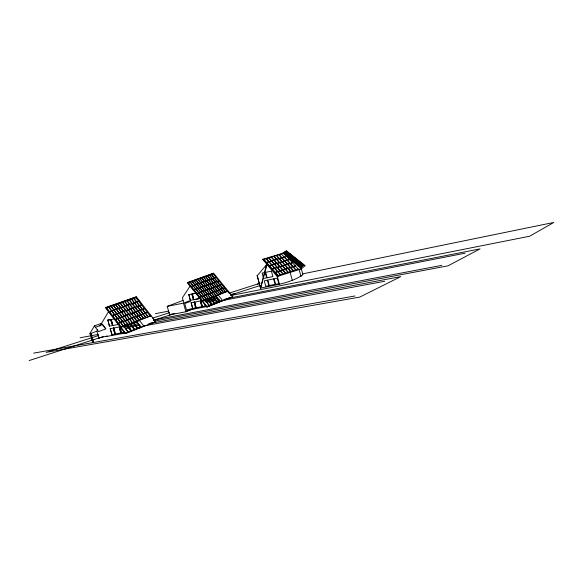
<?xml version="1.0" encoding="UTF-8"?>
<svg xmlns="http://www.w3.org/2000/svg" width="583" height="583" viewBox="0 0 583 583"><rect width="100%" height="100%" fill="white"/><g stroke="black" fill="none" stroke-linecap="round" stroke-linejoin="round"><path stroke-width="0.87" d="M260.565 288.126L257.154 275.577L260.565 288.126L266.38 264.915L267.313 263.56L260.565 288.126C274.812 284.992 290.764 283.221 302.905 274.731L301.338 268.843M94.402 325.904L98.549 331.61L105.778 328.892L101.537 323.332L94.402 325.904L89.658 333.899L96.858 331.21L97.718 329.767M99.882 326.152L108.518 311.73M105.793 307.467L105.574 307.809L125.265 333.6L125.746 333.527L105.793 307.467L136.349 296.842L155.77 321.758L125.265 333.6M190.284 285.816L182.377 297.796L183.601 302.052M106.427 307.511L136.349 296.842M187.354 282.719L213.604 273.208L232.748 296.747L206.776 307.022L187.354 282.719L213.604 273.208M123.953 326.669L126.985 325.314L131.095 331.159L128.289 332.259L123.953 326.669L126.985 325.314M131.088 330.204L127.488 325.095L130.279 324.031L134.746 329.701L137.705 328.36M127.305 325.336L130.279 324.031M133.398 322.851L130.432 324.163L133.398 322.851L137.88 328.528L140.612 327.464L136.524 321.714L133.58 323.018L136.524 321.714M128.289 332.259L124.164 326.393M136.823 321.634L139.548 320.599L143.826 326.065L141.115 327.121L136.852 321.605M127.488 325.095L131.627 330.896L134.593 329.57M134.746 329.701L130.636 323.908M137.88 328.528L140.809 327.201M206.674 302.555L205.07 300.58L207.679 299.378L211.942 304.625L209.341 305.849L207.737 303.874M205.07 300.58L207.679 299.378M207.912 299.422L210.47 298.263L214.529 303.721L212.176 304.661L207.912 299.422L210.47 298.263M214.814 303.626L217.364 302.439L214.814 303.626L210.776 298.161L213.123 297.243L217.481 302.621L220.01 301.44L215.783 296.266L213.24 297.425M210.565 298.416L213.123 297.243M214.019 297.126L215.783 296.266M222.589 300.42L220.265 301.375L216.06 296.171M209.341 305.849L211.942 304.625M216.031 296.2L218.37 295.268M212.176 304.661L214.726 303.481M217.481 302.621L220.01 301.44M257.249 275.715L266.38 264.915M304.975 265.615L301.484 268.858L277.224 276.488L262.649 259.369L283.01 253.211L286.442 250.894L304.975 265.615L304.209 265.775M301.571 266.701L303.415 265.09L300.216 262.554L299.13 263.472L302.358 266.037M298.314 264.223L297.971 264.507L301.236 267.101L301.564 266.803L298.321 264.114L299.064 263.509L302.293 266.067M297.986 263.837L300.238 261.935L297.053 259.406L295.166 260.944L298.401 263.509M294.728 261.359L293.927 261.956L297.199 264.551L297.534 264.259L294.277 261.672M294.422 261.009L296.383 259.493L293.191 256.957L292.039 257.824L295.26 260.39M291.165 258.531L290.808 258.801L294.058 261.388M290.895 258.211L292.914 256.746L289.722 254.21L287.652 255.638L290.881 258.313L290.523 258.59L287.266 256.003L287.638 255.733M287.368 255.427L289.445 254.006L286.253 251.47L284.132 252.854L287.353 255.529L286.989 255.791L283.732 253.211L284.11 252.949M282.42 253.343L286.442 250.894M206.426 306.636L220.534 301.01M223.857 299.684L226.342 298.693M206.776 307.022L232.748 296.747M202.352 306.673L200.734 300.879L202.352 306.673L205.566 306.031L205.107 304.37M201.922 306.651L200.333 300.937L201.922 306.651L196.121 307.795L194.678 302.06L196.121 307.795M192.594 308.589L195.859 307.919L192.594 308.589L191.195 302.766L192.798 308.509M192.55 308.808L186.815 311.067L184.716 303.568L190.473 301.375M182.938 300.456L167.219 306.374L169.624 314.878L185.904 311.767L193.388 308.808M127.91 332.055L140.612 327.085M148.228 324.104L150.771 323.113M206.156 302.351L216.876 298.146M169.624 314.878L172.138 313.902M204.903 301.149L215.725 296.929M114.873 334.205L113.379 328.076L110.172 328.725L111.907 334.744L114.873 334.205L113.379 328.076M187.595 282.383L202.571 301.141L228.179 291.187M120.994 332.937L119.275 326.946L120.994 332.937L115.332 334.008L113.78 327.989L115.332 334.008M121.504 332.937C118.983 316.963 118.16 337.266 124.529 332.383M195.626 307.095L194.248 302.162L195.655 307.999M96.858 331.21L98.833 338.045L107.272 335.99M125.556 328.936L131.146 326.779L140.066 325.117M92.573 341.959L93.448 341.725L91.101 333.622L90.219 333.855L92.573 341.959L93.098 341.864L90.744 333.753L91.101 333.622M111.907 334.744L115.121 334.11M98.833 338.045L100.531 337.389M125.476 328.389L138.018 323.558M123.72 327.289L137.304 322.093M196.347 293.14L192.193 294.021L193.782 299.713L199.554 298.532L198.876 296.077M190.313 300.376L188.885 294.648L190.313 300.376L193.483 299.713L191.894 294.021L188.724 294.707M167.219 306.374L183.477 303.124L189.431 300.857M120.98 327.369L151.128 315.877M193.483 299.713L191.894 294.021M193.782 299.713L199.554 298.532M110.172 328.725L112.147 334.649M118.298 324.476L112.803 325.525L111.229 319.506L112.803 325.525M109.436 326.137L107.906 320.125L109.436 326.137L112.548 325.511L110.646 319.615L107.724 320.191M90.219 333.855L90.569 333.724L92.923 341.82L93.448 341.725M95.372 327.369L102.579 324.563L105.778 328.892M110.646 319.615L112.3 324.658M29.15 360.556L103.206 336.61M229.192 293.132L259.734 283.316M152.454 318.165L169.587 312.648M98.644 335.502L46.181 352.38L359.798 297.082L400.769 276.626L149.7 323.514M230.555 295.056L260.521 285.371M153.329 320.38L174.856 313.421M262.649 259.369L263.341 259.209L278.135 276.298L277.224 276.488M300.697 269.018L301.484 268.858L283.01 253.211M192.193 294.021L196.231 293.183M302.555 273.901L553.85 222.444L529.619 236.239L230.788 295.537M257.365 284.074L260.018 283.535M230.402 294.561L234.781 293.686M190.991 302.847L194.248 302.162M194.54 302.118L200.333 300.937M200.734 300.879L202.396 300.529M107.906 320.125L110.828 319.55M111.091 319.564L114.363 318.886M207.876 301.987L219.252 299.749M228.82 297.869L230.445 297.549M227.275 298.511L480.042 248.883L448.065 265.819L154.568 321.073M155.355 313.698L168.458 311.14M218.035 301.455L219.82 301.105M221.606 300.755L465.183 253.182M202.454 306.636L205.566 306.031M187.427 309.631L191.669 308.815M189.599 309.879L208.903 306.162M153.314 320.045L441.754 265.382M113.612 328.047L119.275 326.946M151.565 322.967L153.154 322.669M80.141 337.754L98.512 334.351M143.994 325.912L384.78 281.261M121.381 332.988L124.412 332.434M99.38 337.462L99.839 337.375M105.581 336.646L125.367 333.046M126.168 332.9L127.772 332.609M33.588 353.152L354.923 295.975M155.77 321.758L155.289 321.838L153.766 319.965M285.889 251.718L289.088 254.261M289.365 254.465L292.564 257.008M292.841 257.22L296.047 259.763M296.361 260.011L299.56 262.554M299.895 262.831L303.102 265.374M285.838 251.754L289.037 254.29M289.314 254.501L292.513 257.037M292.797 257.256L295.996 259.799M296.31 260.047L299.516 262.59M299.844 262.867L303.051 265.411M285.473 252.002L288.68 254.552M288.957 254.756L292.17 257.307L288.898 254.793M295.661 260.069L292.447 257.518L295.603 260.113M295.975 260.317L299.188 262.867L295.916 260.361M299.516 263.152L302.737 265.702L299.465 263.188M285.408 252.038L288.614 254.589M285.036 252.293L288.257 254.844L284.963 252.315M291.755 257.613L288.534 255.055L291.682 257.642M295.574 260.637L298.802 263.195M295.187 260.419L291.966 257.854L291.179 258.429L294.408 261.111L293.606 261.701L290.341 259.107L290.698 258.83L293.956 261.424M295.501 260.667L298.729 263.224M288.104 255.339L291.332 257.912M291.617 258.123L294.845 260.696M301.972 266.365L298.736 263.793L301.892 266.402M284.504 252.599L287.82 255.135M288.017 255.376L291.252 257.941M291.529 258.16L294.765 260.732M298.321 263.552L295.085 260.98L294.736 261.257L297.971 263.939L297.636 264.23L294.379 261.643M292.702 256.52L294.736 258.152M218.348 295.304L222.56 300.456M215.572 296.521L219.798 301.695M213.451 297.17L217.692 302.366M212.912 297.498L217.153 302.694M210.776 298.161L215.032 303.371M210.274 298.503L214.529 303.721M208.102 299.181L212.372 304.428M207.453 299.655L211.724 304.894M205.289 300.311L209.567 305.572M202.571 301.141L207.271 306.935M222.444 284.825L223.581 286.231M225.278 288.352L226.415 289.766M227.552 291.172L229.25 293.293M136.32 321.976L140.612 327.464M133.777 322.763L138.076 328.273M133.201 323.113L137.501 328.623M130.089 324.272L134.403 329.81M126.773 325.598L131.095 331.159M136.131 297.17L141.684 304.384M149.459 314.477L150.574 315.92M192.317 293.978L193.906 299.669M183.477 303.124L185.904 311.767M205.005 304.413L205.464 306.075M198.752 296.12L199.437 298.576M277.034 275.3L279.476 284.351M290.028 271.933L292.251 280.204M298.955 268.88L301.017 276.59M301.134 267.138L300.806 267.437L297.534 264.835L297.877 264.544L301.134 267.138M303.758 264.74L303.444 265.025L300.245 262.488L300.573 262.212L303.758 264.74M296.747 259.165L296.412 259.435L293.22 256.899L293.562 256.637L296.747 259.165M290.421 258.619L290.057 258.888L286.792 256.294L284.599 257.037L287.266 260.047L289.445 259.377L286.778 256.367L287.164 256.032L290.421 258.619M293.285 256.425L292.943 256.688L289.751 254.152L290.108 253.896L293.285 256.425M289.831 253.692L289.474 253.948L286.289 251.419L286.654 251.171L289.831 253.692M206.346 299.305L204.633 299.968L201.951 296.609L203.664 295.96L206.346 299.305M208.226 298.562L206.528 299.225L203.846 295.873L205.551 295.224L208.226 298.562M210.142 297.804L208.452 298.46L205.777 295.122L207.468 294.473L210.142 297.804M213.946 296.361L212.278 297.009L209.618 293.694L211.286 293.052L213.946 296.361M215.856 295.603L214.194 296.244L211.534 292.936L213.203 292.302L215.856 295.603M217.721 294.86L216.074 295.501L213.414 292.2L215.076 291.566L217.721 294.86M219.682 294.116L218.042 294.75L215.389 291.464L217.036 290.837L219.682 294.116M221.525 293.38L219.893 294.014L217.255 290.735L218.887 290.115L221.525 293.38M223.515 292.63L221.897 293.256L219.259 289.991L220.884 289.372L223.515 292.63M225.344 291.901L223.734 292.528L221.095 289.27L222.713 288.658L225.344 291.901M204.407 300.077L202.687 300.741L199.998 297.374L201.725 296.718L204.407 300.077M212.059 297.111L210.376 297.767L207.708 294.437L209.392 293.796L212.059 297.111M227.246 291.209L225.643 291.835L223.019 288.592L224.63 287.973L227.246 291.209M129.943 323.536L127.954 324.294L125.243 320.752L127.232 320.009L129.943 323.536M138.871 320.133L136.932 320.876L134.236 317.378L136.189 316.649L138.871 320.133M143.352 318.427L141.429 319.163L138.747 315.687L140.671 314.966L143.352 318.427M147.834 316.722L145.939 317.444L143.272 313.997L145.174 313.282L147.834 316.722M123.188 326.167L121.155 326.939L118.429 323.361L120.462 322.596L123.188 326.167M125.469 325.278L123.45 326.043L120.732 322.479L122.751 321.721L125.469 325.278M127.692 324.418L125.688 325.176L122.969 321.627L124.973 320.869L127.692 324.418M132.203 322.734L130.22 323.492L127.509 319.958L129.499 319.214L132.203 322.734M134.425 321.867L132.458 322.618L129.761 319.098L131.729 318.362L134.425 321.867M136.67 320.993L134.717 321.736L132.02 318.231L133.981 317.495L136.67 320.993M141.173 319.28L139.242 320.016L136.56 316.533L138.492 315.804L141.173 319.28M145.692 317.56L143.782 318.289L141.108 314.827L143.017 314.113L145.692 317.56M150.071 315.92L148.184 316.642L145.524 313.202L147.412 312.495L150.071 315.92M201.601 296.492L199.874 297.148L197.192 293.788L198.92 293.14L201.601 296.492M203.54 295.734L201.827 296.383L199.146 293.03L200.865 292.389L203.54 295.734M205.427 294.998L203.722 295.647L201.055 292.309L202.76 291.668L205.427 294.998M207.351 294.247L205.653 294.896L202.986 291.566L204.684 290.924L207.351 294.247M209.275 293.57L207.584 294.211L204.924 290.895L206.615 290.261L209.275 293.57M211.17 292.826L209.494 293.468L206.834 290.159L208.517 289.532L211.17 292.826M213.079 292.083L211.41 292.717L208.758 289.416L210.434 288.789L213.079 292.083M214.952 291.347L213.298 291.981L210.652 288.687L212.314 288.068L214.952 291.347M216.92 290.618L215.273 291.245L212.627 287.966L214.282 287.346L216.92 290.618M218.771 289.897L217.131 290.516L214.493 287.251L216.14 286.632L218.771 289.897M220.768 289.153L219.135 289.773L216.512 286.515L218.137 285.903L220.768 289.153M222.597 288.439L220.979 289.051L218.355 285.808L219.973 285.196L222.597 288.439M224.506 287.754L222.895 288.374L220.279 285.131L221.89 284.526L224.506 287.754M202.49 291.362L200.785 292.003L198.118 288.672L199.831 288.038L202.49 291.362M204.414 290.625L202.716 291.26L200.056 287.936L201.762 287.31L204.414 290.625M210.164 288.49L208.495 289.117L205.85 285.823L207.526 285.211L210.164 288.49M212.044 287.769L210.383 288.388L207.745 285.109L209.406 284.497L212.044 287.769M214.012 287.047L212.365 287.667L209.727 284.395L211.389 283.79L214.012 287.047M215.87 286.333L214.231 286.953L211.6 283.688L213.247 283.083L215.87 286.333M217.874 285.604L216.242 286.217L213.618 282.966L215.258 282.369L217.874 285.604M219.711 284.898L218.093 285.51L215.47 282.267L217.102 281.669L219.711 284.898M198.65 292.834L196.923 293.475L194.241 290.123L195.975 289.489L198.65 292.834M200.596 292.083L198.876 292.724L196.201 289.387L197.929 288.753L200.596 292.083M206.346 289.955L204.655 290.589L202.002 287.281L203.693 286.654L206.346 289.955M208.248 289.226L206.564 289.853L203.919 286.552L205.602 285.932L208.248 289.226M221.627 284.234L220.017 284.839L217.401 281.611L219.019 281.013L221.627 284.234M120.346 322.355L118.313 323.113L115.587 319.55L117.628 318.799L120.346 322.355M122.634 321.481L120.615 322.239L117.897 318.682L119.923 317.932L122.634 321.481M124.857 320.635L122.853 321.386L120.142 317.837L122.153 317.101L124.857 320.635M127.123 319.768L125.126 320.512L122.415 316.984L124.419 316.241L127.123 319.768M129.382 318.981L127.4 319.724L124.696 316.197L126.686 315.469L129.382 318.981M131.612 318.121L129.645 318.857L126.948 315.352L128.923 314.623L131.612 318.121M133.864 317.261L131.904 317.99L129.215 314.499L131.182 313.771L133.864 317.261M136.072 316.416L134.119 317.145L131.437 313.654L133.39 312.94L136.072 316.416M138.382 315.571L136.444 316.292L133.762 312.823L135.708 312.109L138.382 315.571M140.561 314.733L138.637 315.454L135.963 311.992L137.887 311.286L140.561 314.733M142.901 313.88L140.991 314.594L138.324 311.14L140.241 310.44L142.901 313.88M145.058 313.049L143.156 313.763L140.496 310.324L142.398 309.624L145.058 313.049M147.295 312.262L145.407 312.969L142.748 309.544L144.642 308.844L147.295 312.262M195.691 289.168L193.95 289.809L191.282 286.464L193.024 285.838L195.691 289.168M197.637 288.432L195.917 289.066L193.25 285.736L194.977 285.109L197.637 288.432M199.539 287.725L197.826 288.352L195.167 285.029L196.886 284.409L199.539 287.725M201.47 286.996L199.765 287.623L197.112 284.307L198.818 283.695L201.47 286.996M203.409 286.34L201.711 286.96L199.065 283.659L200.763 283.046L203.409 286.34M205.318 285.619L203.627 286.238L200.982 282.952L202.673 282.34L205.318 285.619M207.235 284.898L205.559 285.51L202.92 282.23L204.604 281.625L207.235 284.898M209.122 284.183L207.461 284.796L204.822 281.523L206.499 280.926L209.122 284.183M211.104 283.476L209.443 284.089L206.819 280.824L208.481 280.226L211.104 283.476M212.963 282.777L211.316 283.382L208.692 280.131L210.346 279.534L212.963 282.777M214.974 282.055L213.334 282.66L210.718 279.417L212.365 278.827L214.974 282.055M216.818 281.363L215.185 281.961L212.576 278.732L214.209 278.142L216.818 281.363M218.742 280.707L217.116 281.305L214.515 278.084L216.14 277.493L218.742 280.707M124.143 315.92L122.146 316.656L119.442 313.137L121.446 312.408L124.143 315.92M133.121 312.619L131.168 313.341L128.486 309.865L130.446 309.158L133.121 312.619M137.617 310.965L135.686 311.679L133.019 308.225L134.957 307.525L137.617 310.965M142.128 309.311L140.219 310.01L137.566 306.578L139.475 305.886L142.128 309.311M117.351 318.471L115.31 319.222L112.599 315.665L114.64 314.929L117.351 318.471M119.646 317.611L117.62 318.354L114.909 314.813L116.943 314.077L119.646 317.611M121.876 316.773L119.865 317.516L117.161 313.982L119.18 313.253L121.876 316.773M126.409 315.148L124.419 315.877L121.73 312.371L123.72 311.65L126.409 315.148M128.646 314.303L126.671 315.031L123.982 311.533L125.964 310.812L128.646 314.303M130.905 313.457L128.938 314.179L126.256 310.688L128.231 309.974L130.905 313.457M135.431 311.788L133.492 312.503L130.818 309.041L132.764 308.334L135.431 311.788M139.971 310.12L138.054 310.826L135.387 307.387L137.311 306.694L139.971 310.12M144.373 308.538L142.478 309.23L139.825 305.813L141.727 305.128L144.373 308.538M116.644 313.741L114.611 314.477L111.907 310.936L113.947 310.214L116.644 313.741M118.881 312.918L116.862 313.647L114.166 310.12L116.192 309.405L118.881 312.918M121.155 312.08L119.143 312.801L116.454 309.289L118.466 308.575L121.155 312.08M125.673 310.484L123.691 311.198L121.009 307.707L122.998 307.008L125.673 310.484M127.932 309.646L125.964 310.36L123.29 306.884L125.265 306.177L127.932 309.646M130.155 308.83L128.194 309.537L125.52 306.068L127.488 305.368L130.155 308.83M132.472 308.006L130.526 308.713L127.859 305.259L129.812 304.566L132.472 308.006M134.666 307.197L132.727 307.897L130.067 304.45L132.013 303.765L134.666 307.197M137.02 306.366L135.096 307.059L132.443 303.626L134.374 302.941L137.02 306.366M139.184 305.565L137.275 306.257L134.629 302.832L136.539 302.154L139.184 305.565M114.341 314.594L112.3 315.33L109.589 311.781L111.637 311.052L114.341 314.594M123.428 311.315L121.432 312.036L118.743 308.531L120.747 307.824L123.428 311.315M141.436 304.807L139.534 305.492L136.896 302.081L138.798 301.404L141.436 304.807M198.686 283.535L196.974 284.147L194.328 280.846L196.041 280.234L198.686 283.535M206.36 280.766L204.691 281.363L202.061 278.098L203.737 277.508L206.36 280.766M210.215 279.374L208.561 279.971L205.945 276.728L207.599 276.138L210.215 279.374M214.078 277.982L212.445 278.572L209.836 275.351L211.476 274.768L214.078 277.982M192.886 285.67L191.144 286.297L188.477 282.959L190.226 282.347L192.886 285.67M194.839 284.949L193.111 285.568L190.452 282.245L192.186 281.633L194.839 284.949M196.748 284.249L195.028 284.868L192.375 281.553L194.103 280.94L196.748 284.249M200.625 282.886L198.927 283.498L196.282 280.204L197.987 279.6L200.625 282.886M202.541 282.179L200.851 282.784L198.213 279.505L199.903 278.9L202.541 282.179M204.465 281.465L202.789 282.07L200.151 278.798L201.842 278.2L204.465 281.465M208.342 280.066L206.681 280.663L204.057 277.413L205.726 276.823L208.342 280.066M212.227 278.667L210.587 279.257L207.971 276.029L209.618 275.446L212.227 278.667M216.001 277.34L214.376 277.923L211.782 274.71L213.407 274.134L216.001 277.34M111.499 310.885L109.451 311.606L106.747 308.072L108.802 307.35L111.499 310.885M113.802 310.047L111.768 310.768L109.072 307.241L111.113 306.527L113.802 310.047M116.046 309.23L114.028 309.952L111.331 306.439L113.364 305.725L116.046 309.23M118.327 308.407L116.316 309.121L113.634 305.616L115.645 304.909L118.327 308.407M120.601 307.656L118.604 308.363L115.922 304.873L117.926 304.173L120.601 307.656M122.853 306.833L120.87 307.54L118.196 304.056L120.185 303.364L122.853 306.833M125.126 306.009L123.151 306.709L120.477 303.24L122.459 302.548L125.126 306.009M127.349 305.201L125.381 305.9L122.722 302.439L124.689 301.754L127.349 305.201M129.674 304.399L127.721 305.091L125.068 301.644L127.021 300.959L129.674 304.399M131.875 303.597L129.929 304.282L127.276 300.85L129.222 300.172L131.875 303.597M134.236 302.774L132.305 303.459L129.659 300.041L131.59 299.363L134.236 302.774M136.407 301.987L134.491 302.664L131.845 299.254L133.769 298.583L136.407 301.987M138.659 301.236L136.757 301.914L134.119 298.511L136.028 297.847L138.659 301.236M285.379 273.223L283.163 273.923L280.467 270.855L282.682 270.155L285.379 273.223M290.545 271.576L288.345 272.276L285.655 269.215L287.849 268.523L290.545 271.576M295.676 269.944L293.489 270.636L290.793 267.59L292.979 266.905L295.676 269.944M280.328 274.855L278.106 275.562L275.409 272.48L277.632 271.773L280.328 274.855M282.85 274.039L280.634 274.746L277.938 271.663L280.153 270.964L282.85 274.039M287.951 272.414L285.75 273.114L283.054 270.053L285.255 269.353L287.951 272.414M293.067 270.782L290.881 271.481L288.184 268.428L290.378 267.735L293.067 270.782M298.197 269.157L296.018 269.849L293.329 266.803L295.501 266.118L298.197 269.157M277.421 271.532L275.191 272.232L272.501 269.164L274.731 268.464L277.421 271.532M279.942 270.723L277.719 271.423L275.03 268.355L277.253 267.663L279.942 270.723M282.464 269.914L280.248 270.614L277.566 267.553L279.774 266.854L282.464 269.914M285.043 269.113L282.835 269.812L280.146 266.752L282.354 266.067L285.043 269.113M287.63 268.282L285.437 268.974L282.748 265.928L284.949 265.236L287.63 268.282M290.159 267.495L287.966 268.187L285.276 265.148L287.47 264.463L290.159 267.495M292.761 266.664L290.582 267.349L287.893 264.318L290.079 263.633L292.761 266.664M295.289 265.877L293.111 266.569L290.421 263.538L292.6 262.853L295.289 265.877M274.52 268.209L272.29 268.901L269.616 265.841L271.838 265.148L274.52 268.209M277.042 267.4L274.819 268.1L272.144 265.039L274.367 264.354L277.042 267.4M279.563 266.599L277.355 267.291L274.673 264.245L276.889 263.552L279.563 266.599M282.143 265.804L279.935 266.497L277.26 263.45L279.468 262.765L282.143 265.804M284.737 264.981L282.536 265.673L279.862 262.634L282.063 261.949L284.737 264.981M287.259 264.208L285.072 264.893L282.391 261.862L284.584 261.177L287.259 264.208M289.868 263.378L287.681 264.063L285.007 261.038L287.193 260.361L289.868 263.378M292.389 262.598L290.217 263.283L287.536 260.266L289.715 259.588L292.389 262.598M274.09 264.135L271.875 264.828L269.208 261.782L271.423 261.097L274.09 264.135M276.619 263.341L274.404 264.026L271.736 260.987L273.952 260.302L276.619 263.341M279.191 262.554L276.991 263.239L274.323 260.2L276.524 259.522L279.191 262.554M281.793 261.738L279.592 262.416L276.925 259.391L279.119 258.714L281.793 261.738M284.315 260.965L282.121 261.643L279.454 258.626L281.647 257.948L284.315 260.965M286.923 260.142L284.737 260.82L282.07 257.803L284.256 257.132L286.923 260.142M271.569 264.93L269.339 265.622L266.671 262.569L268.901 261.884L271.569 264.93M268.756 261.731L266.526 262.416L263.866 259.369L266.096 258.692L268.756 261.731M271.277 260.936L269.055 261.621L266.395 258.59L268.617 257.912L271.277 260.936M273.806 260.149L271.591 260.827L268.931 257.803L271.146 257.125L273.806 260.149M276.378 259.369L274.17 260.047L271.51 257.023L273.719 256.352L276.378 259.369M278.973 258.56L276.772 259.238L274.119 256.214L276.313 255.543L278.973 258.56M281.502 257.795L279.308 258.466L276.648 255.456L278.842 254.786L281.502 257.795M284.103 256.979L281.924 257.65L279.264 254.647L281.451 253.977L284.103 256.979M265.199 272.399L262.124 273.055L263.596 278.485L266.671 277.843L265.199 272.399M271.394 271.117L265.629 272.348L267.109 277.792L272.873 276.59L271.394 271.117M267.386 280.183L264.267 280.824L265.761 286.319L268.88 285.692L267.386 280.183M273.602 278.893L267.83 280.08L269.302 285.517L275.081 284.358L273.602 278.893M277.297 278.135L274.127 278.791L275.628 284.336L278.798 283.695L277.297 278.135M299.917 262.212L296.718 259.683L299.888 262.277"/></g></svg>
